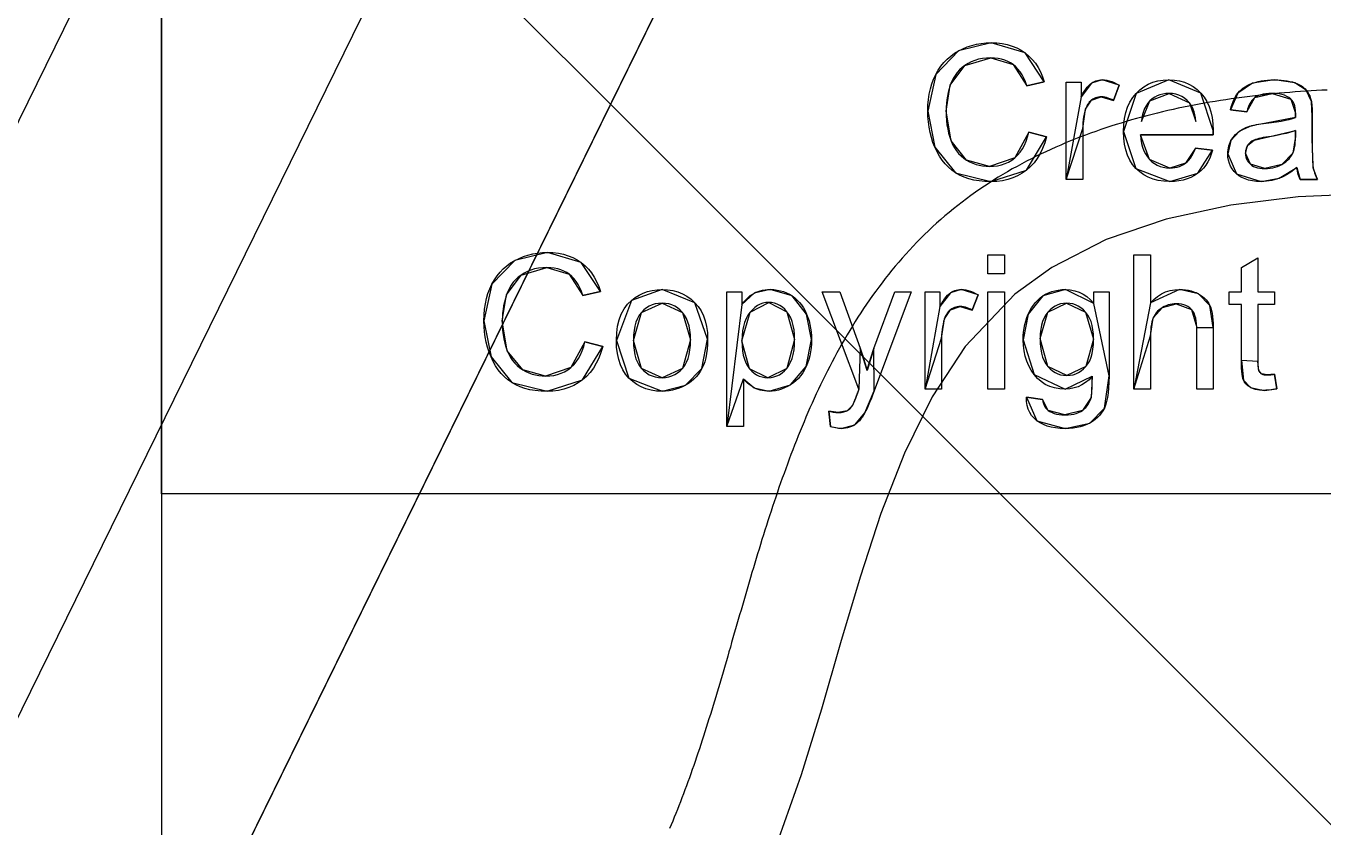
# Model space of a CAD drawing. Header units: millimetres. Extents: x -600 to 1200, y -204 to 1404.
# Drawn here: x -28.9 to 247.5, y 950.3 to 1121 of the extents above; entities that cross this region are included whole.
import ezdxf

# ---------------------------------------------------------------- set-up
doc = ezdxf.new("R2010")
doc.units = ezdxf.units.MM
doc.layers.get('0').update_dxf_attribs({"linetype": 'CONTINUOUS'})
for name, color, linetype in [('CL', 7, 'CONTINUOUS'), ('EASEMENT', 7, 'CONTINUOUS'), ('PL', 7, 'CONTINUOUS'), ('POND', 7, 'CONTINUOUS'), ('ROW', 7, 'CONTINUOUS')]:
    doc.layers.add(name, color=color, linetype=linetype)

msp = doc.modelspace()

# ---------------------------------------------------------------- linework, layer by layer
at = {"color": 96}
msp.add_lwpolyline([(0, 1200), (0, 0), (1200, 0), (1200, 1200), (0, 1200)], dxfattribs=at)
at = {"color": 7, "linetype": 'CONTINUOUS'}
msp.add_lwpolyline([(0, 1200), (1200, 0)], dxfattribs=at)
msp.add_lwpolyline([(0, 1200), (1200, 0)], dxfattribs=at)
at = {"color": 7}
for points in [[(0, 1200), (798.26, 1200), (798.26, 1021.25), (0, 1021.25), (0, 1200)], [(169.81, 1115.67), (170.73, 1116.13), (171.67, 1116.52), (172.63, 1116.84), (173.63, 1117.08), (174.64, 1117.26), (175.69, 1117.37), (176.76, 1117.4), (169.81, 1115.67)], [(176.76, 1117.4), (176.76, 1117.4)], [(176.76, 1117.4), (177.96, 1117.36), (179.1, 1117.22), (180.19, 1117), (181.22, 1116.69), (182.2, 1116.29), (183.12, 1115.8), (183.98, 1115.21), (176.76, 1117.4)], [(164.95, 1110.62), (165.47, 1111.53), (166.05, 1112.39), (166.68, 1113.18), (167.38, 1113.9), (168.13, 1114.56), (168.94, 1115.15), (169.81, 1115.67), (164.95, 1110.62)], [(169.81, 1115.67), (169.81, 1115.67)], [(176.68, 1114.16), (175.76, 1114.13), (174.88, 1114.03), (174.05, 1113.87), (173.26, 1113.64), (172.52, 1113.35), (171.82, 1113), (171.16, 1112.58), (176.68, 1114.16)], [(181.45, 1112.73), (180.88, 1113.11), (180.28, 1113.43), (179.64, 1113.69), (178.96, 1113.9), (178.24, 1114.04), (177.48, 1114.13), (176.68, 1114.16), (181.45, 1112.73)], [(176.68, 1114.16), (176.68, 1114.16)], [(183.98, 1115.21), (183.98, 1115.21)], [(183.98, 1115.21), (184.79, 1114.55), (185.51, 1113.82), (186.17, 1113.01), (186.75, 1112.13), (187.26, 1111.18), (187.7, 1110.16), (188.07, 1109.06), (183.98, 1115.21)], [(171.16, 1112.58), (170.56, 1112.1), (170, 1111.59), (169.5, 1111.02), (169.06, 1110.42), (168.67, 1109.77), (168.33, 1109.07), (168.05, 1108.33), (171.16, 1112.58)], [(171.16, 1112.58), (171.16, 1112.58)], [(184.34, 1108.18), (184.03, 1109.04), (183.69, 1109.83), (183.32, 1110.55), (182.9, 1111.2), (182.45, 1111.78), (181.97, 1112.29), (181.45, 1112.73), (184.34, 1108.18)], [(181.45, 1112.73), (181.45, 1112.73)], [(163.24, 1102.81), (163.28, 1104.07), (163.38, 1105.28), (163.56, 1106.44), (163.8, 1107.55), (164.11, 1108.62), (164.5, 1109.64), (164.95, 1110.62), (163.24, 1102.81)], [(164.95, 1110.62), (164.95, 1110.62)], [(168.05, 1108.33), (167.81, 1107.56), (167.61, 1106.79), (167.44, 1106.01), (167.31, 1105.23), (167.22, 1104.44), (167.17, 1103.64), (167.15, 1102.83), (168.05, 1108.33)], [(168.05, 1108.33), (168.05, 1108.33)], [(188.07, 1109.06), (184.34, 1108.18), (184.34, 1108.18), (188.07, 1109.06)], [(192.73, 1088.28), (192.73, 1109.02), (195.9, 1109.02), (195.9, 1105.88), (195.9, 1105.88), (192.73, 1088.28)], [(195.9, 1105.88), (196.24, 1106.48), (196.58, 1107.02), (196.9, 1107.49), (197.22, 1107.91), (197.53, 1108.26), (197.84, 1108.56), (198.13, 1108.79), (195.9, 1105.88)], [(198.13, 1108.79), (198.43, 1108.98), (198.74, 1109.13), (199.05, 1109.26), (199.37, 1109.36), (199.7, 1109.43), (200.04, 1109.48), (200.39, 1109.49), (198.13, 1108.79)], [(198.13, 1108.79), (198.13, 1108.79)], [(200.39, 1109.49), (200.39, 1109.49)], [(200.39, 1109.49), (200.9, 1109.47), (201.41, 1109.4), (201.92, 1109.28), (202.44, 1109.12), (202.96, 1108.91), (203.48, 1108.66), (204, 1108.36), (200.39, 1109.49)], [(204, 1108.36), (202.79, 1105.1), (202.79, 1105.1), (204, 1108.36)], [(207.62, 1106.6), (208.42, 1107.37), (209.29, 1108.02), (210.22, 1108.55), (211.22, 1108.96), (212.28, 1109.26), (213.41, 1109.43), (214.61, 1109.49), (207.62, 1106.6)], [(214.61, 1109.49), (214.61, 1109.49)], [(214.61, 1109.49), (215.77, 1109.43), (216.86, 1109.26), (217.9, 1108.97), (218.87, 1108.57), (219.78, 1108.05), (220.62, 1107.41), (221.41, 1106.66), (214.61, 1109.49)], [(229.3, 1106.67), (229.62, 1107.05), (229.99, 1107.39), (230.39, 1107.72), (230.84, 1108.02), (231.32, 1108.29), (231.84, 1108.54), (232.4, 1108.76), (229.3, 1106.67)], [(232.4, 1108.76), (233, 1108.95), (233.62, 1109.12), (234.26, 1109.25), (234.93, 1109.36), (235.63, 1109.43), (236.36, 1109.48), (237.11, 1109.49), (232.4, 1108.76)], [(232.4, 1108.76), (232.4, 1108.76)], [(237.11, 1109.49), (237.11, 1109.49)], [(237.11, 1109.49), (237.85, 1109.48), (238.55, 1109.44), (239.2, 1109.38), (239.82, 1109.29), (240.4, 1109.17), (240.93, 1109.03), (241.43, 1108.87), (237.11, 1109.49)], [(241.43, 1108.87), (241.43, 1108.87)], [(241.43, 1108.87), (241.88, 1108.68), (242.3, 1108.48), (242.69, 1108.27), (243.04, 1108.05), (243.35, 1107.81), (243.63, 1107.56), (243.87, 1107.29), (241.43, 1108.87)], [(200.21, 1105.86), (199.89, 1105.85), (199.58, 1105.8), (199.27, 1105.73), (198.97, 1105.63), (198.69, 1105.51), (198.41, 1105.35), (198.14, 1105.17), (200.21, 1105.86)], [(202.79, 1105.1), (202.42, 1105.3), (202.06, 1105.47), (201.69, 1105.61), (201.32, 1105.72), (200.95, 1105.8), (200.58, 1105.84), (200.21, 1105.86), (202.79, 1105.1)], [(200.21, 1105.86), (200.21, 1105.86)], [(204.92, 1098.48), (204.98, 1099.92), (205.14, 1101.28), (205.42, 1102.53), (205.8, 1103.69), (206.3, 1104.76), (206.9, 1105.73), (207.62, 1106.6), (204.92, 1098.48)], [(207.62, 1106.6), (207.62, 1106.6)], [(214.65, 1106.6), (213.97, 1106.57), (213.33, 1106.47), (212.71, 1106.3), (212.13, 1106.07), (211.58, 1105.77), (211.06, 1105.41), (210.58, 1104.98), (214.65, 1106.6)], [(219, 1104.57), (218.5, 1105.11), (217.96, 1105.57), (217.38, 1105.94), (216.76, 1106.23), (216.1, 1106.44), (215.39, 1106.56), (214.65, 1106.6), (219, 1104.57)], [(214.65, 1106.6), (214.65, 1106.6)], [(221.41, 1106.66), (221.41, 1106.66)], [(221.41, 1106.66), (222.11, 1105.8), (222.7, 1104.85), (223.18, 1103.81), (223.56, 1102.67), (223.83, 1101.44), (223.99, 1100.11), (224.04, 1098.69), (221.41, 1106.66)], [(227.75, 1103.11), (227.9, 1103.72), (228.07, 1104.3), (228.27, 1104.84), (228.49, 1105.35), (228.73, 1105.82), (229, 1106.26), (229.3, 1106.67), (227.75, 1103.11)], [(229.3, 1106.67), (229.3, 1106.67)], [(232.94, 1105.71), (232.61, 1105.44), (232.31, 1105.11), (232.04, 1104.72), (231.79, 1104.28), (231.57, 1103.79), (231.37, 1103.24), (231.19, 1102.64), (232.94, 1105.71)], [(236.6, 1106.58), (235.92, 1106.56), (235.29, 1106.51), (234.71, 1106.42), (234.19, 1106.3), (233.72, 1106.14), (233.3, 1105.94), (232.94, 1105.71), (236.6, 1106.58)], [(232.94, 1105.71), (232.94, 1105.71)], [(240.61, 1105.39), (240.19, 1105.71), (239.73, 1105.97), (239.21, 1106.19), (238.64, 1106.36), (238.01, 1106.48), (237.33, 1106.56), (236.6, 1106.58), (240.61, 1105.39)], [(236.6, 1106.58), (236.6, 1106.58)], [(241.6, 1102.36), (241.58, 1102.95), (241.52, 1103.49), (241.42, 1103.97), (241.28, 1104.4), (241.09, 1104.78), (240.87, 1105.11), (240.61, 1105.39), (241.6, 1102.36)], [(240.61, 1105.39), (240.61, 1105.39)], [(243.87, 1107.29), (243.87, 1107.29)], [(243.87, 1107.29), (244.08, 1107.01), (244.28, 1106.71), (244.45, 1106.39), (244.61, 1106.05), (244.74, 1105.69), (244.86, 1105.31), (244.96, 1104.9), (243.87, 1107.29)], [(164.76, 1095.14), (164.35, 1096.17), (164.01, 1097.22), (163.74, 1098.3), (163.52, 1099.39), (163.37, 1100.51), (163.27, 1101.65), (163.24, 1102.81), (164.76, 1095.14)], [(163.24, 1102.81), (163.24, 1102.81)], [(167.15, 1102.83), (167.15, 1102.83)], [(167.15, 1102.83), (167.17, 1101.81), (167.24, 1100.82), (167.34, 1099.87), (167.5, 1098.96), (167.69, 1098.09), (167.93, 1097.25), (168.21, 1096.46), (167.15, 1102.83)], [(196.84, 1103.24), (196.68, 1102.7), (196.55, 1102.14), (196.44, 1101.57), (196.36, 1100.98), (196.3, 1100.38), (196.26, 1099.77), (196.25, 1099.14), (196.84, 1103.24)], [(198.14, 1105.17), (197.89, 1104.96), (197.66, 1104.73), (197.45, 1104.47), (197.27, 1104.2), (197.1, 1103.9), (196.96, 1103.58), (196.84, 1103.24), (198.14, 1105.17)], [(196.84, 1103.24), (196.84, 1103.24)], [(198.14, 1105.17), (198.14, 1105.17)], [(210.58, 1104.98), (210.13, 1104.49), (209.75, 1103.96), (209.43, 1103.39), (209.17, 1102.77), (208.97, 1102.11), (208.83, 1101.4), (208.75, 1100.64), (210.58, 1104.98)], [(210.58, 1104.98), (210.58, 1104.98)], [(220.33, 1100.64), (220.25, 1101.37), (220.13, 1102.03), (219.97, 1102.65), (219.78, 1103.21), (219.56, 1103.72), (219.3, 1104.17), (219, 1104.57), (220.33, 1100.64)], [(219, 1104.57), (219, 1104.57)], [(231.19, 1102.64), (227.75, 1103.11), (227.75, 1103.11), (231.19, 1102.64)], [(244.96, 1104.9), (244.96, 1104.9)], [(244.96, 1104.9), (245.01, 1104.62), (245.05, 1104.27), (245.08, 1103.87), (245.1, 1103.4), (245.12, 1102.88), (245.13, 1102.3), (245.14, 1101.66), (244.96, 1104.9)], [(220.33, 1100.64), (220.33, 1100.64)], [(232.19, 1099.71), (232.5, 1099.78), (232.87, 1099.86), (233.27, 1099.94), (233.71, 1100.01), (234.2, 1100.09), (234.74, 1100.16), (235.31, 1100.23), (232.19, 1099.71)], [(235.31, 1100.23), (236.48, 1100.38), (237.56, 1100.54), (238.55, 1100.71), (239.45, 1100.88), (240.25, 1101.06), (240.96, 1101.25), (241.58, 1101.45), (235.31, 1100.23)], [(235.31, 1100.23), (235.31, 1100.23)], [(241.58, 1101.45), (241.59, 1101.64), (241.59, 1101.82), (241.6, 1101.97), (241.6, 1102.1), (241.6, 1102.21), (241.6, 1102.3), (241.6, 1102.36), (241.58, 1101.45)], [(241.58, 1101.45), (241.58, 1101.45)], [(241.6, 1102.36), (241.6, 1102.36)], [(245.14, 1101.66), (245.14, 1096.97), (245.14, 1096.97), (245.14, 1101.66)], [(181.78, 1092.87), (182.38, 1093.43), (182.92, 1094.07), (183.41, 1094.77), (183.83, 1095.55), (184.2, 1096.4), (184.51, 1097.32), (184.77, 1098.32), (181.78, 1092.87)], [(188.55, 1097.36), (188.18, 1096.07), (187.72, 1094.88), (187.18, 1093.77), (186.57, 1092.75), (185.88, 1091.83), (185.11, 1090.99), (184.27, 1090.24), (188.55, 1097.36)], [(184.77, 1098.32), (188.55, 1097.36), (188.55, 1097.36), (184.77, 1098.32)], [(196.25, 1099.14), (196.25, 1088.28), (192.73, 1088.28), (196.25, 1099.14)], [(207.59, 1090.62), (206.88, 1091.46), (206.28, 1092.4), (205.79, 1093.43), (205.41, 1094.55), (205.14, 1095.77), (204.98, 1097.08), (204.92, 1098.48), (207.59, 1090.62)], [(204.92, 1098.48), (204.92, 1098.48)], [(224.02, 1097.75), (208.55, 1097.75), (208.55, 1097.75), (224.02, 1097.75)], [(208.55, 1097.75), (208.64, 1096.81), (208.79, 1095.93), (209.01, 1095.12), (209.28, 1094.37), (209.62, 1093.69), (210.02, 1093.07), (210.49, 1092.52), (208.55, 1097.75)], [(224.04, 1098.69), (224.04, 1098.6), (224.04, 1098.49), (224.04, 1098.37), (224.04, 1098.23), (224.03, 1098.09), (224.03, 1097.93), (224.02, 1097.75), (224.04, 1098.69)], [(224.04, 1098.69), (224.04, 1098.69)], [(227.84, 1096.53), (228.05, 1096.88), (228.27, 1097.21), (228.52, 1097.52), (228.77, 1097.81), (229.05, 1098.08), (229.35, 1098.33), (229.66, 1098.55), (227.84, 1096.53)], [(229.66, 1098.55), (229.98, 1098.76), (230.32, 1098.96), (230.67, 1099.14), (231.03, 1099.3), (231.41, 1099.45), (231.79, 1099.59), (232.19, 1099.71), (229.66, 1098.55)], [(229.66, 1098.55), (229.66, 1098.55)], [(232.19, 1099.71), (232.19, 1099.71)], [(235.84, 1097.36), (235.25, 1097.27), (234.7, 1097.18), (234.21, 1097.08), (233.78, 1096.98), (233.39, 1096.88), (233.06, 1096.77), (232.77, 1096.66), (235.84, 1097.36)], [(241.58, 1098.69), (241, 1098.47), (240.33, 1098.26), (239.59, 1098.06), (238.77, 1097.88), (237.87, 1097.69), (236.89, 1097.52), (235.84, 1097.36), (241.58, 1098.69)], [(235.84, 1097.36), (235.84, 1097.36)], [(241.02, 1093.89), (241.17, 1094.25), (241.29, 1094.66), (241.4, 1095.12), (241.48, 1095.62), (241.54, 1096.17), (241.57, 1096.76), (241.58, 1097.4), (241.02, 1093.89)], [(241.58, 1097.4), (241.58, 1098.69), (241.58, 1097.4)], [(169.17, 1089.68), (168.37, 1090.25), (167.63, 1090.89), (166.94, 1091.6), (166.31, 1092.38), (165.73, 1093.23), (165.22, 1094.15), (164.76, 1095.14), (169.17, 1089.68)], [(164.76, 1095.14), (164.76, 1095.14)], [(168.21, 1096.46), (168.21, 1096.46)], [(168.21, 1096.46), (168.54, 1095.7), (168.92, 1095.01), (169.34, 1094.37), (169.82, 1093.79), (170.34, 1093.27), (170.91, 1092.8), (171.52, 1092.38), (168.21, 1096.46)], [(218.12, 1091.72), (218.5, 1092.03), (218.86, 1092.4), (219.19, 1092.81), (219.5, 1093.27), (219.79, 1093.79), (220.05, 1094.35), (220.29, 1094.96), (218.12, 1091.72)], [(220.29, 1094.96), (223.93, 1094.51), (223.93, 1094.51), (220.29, 1094.96)], [(223.93, 1094.51), (223.65, 1093.63), (223.32, 1092.81), (222.92, 1092.04), (222.47, 1091.34), (221.95, 1090.69), (221.38, 1090.1), (220.74, 1089.57), (223.93, 1094.51)], [(227.15, 1093.75), (227.16, 1094.18), (227.21, 1094.6), (227.28, 1095.01), (227.37, 1095.4), (227.5, 1095.79), (227.66, 1096.17), (227.84, 1096.53), (227.15, 1093.75)], [(227.84, 1096.53), (227.84, 1096.53)], [(231.39, 1095.52), (231.26, 1095.3), (231.15, 1095.07), (231.06, 1094.84), (230.99, 1094.6), (230.94, 1094.36), (230.91, 1094.11), (230.9, 1093.85), (231.39, 1095.52)], [(232.77, 1096.66), (232.53, 1096.54), (232.29, 1096.41), (232.08, 1096.26), (231.88, 1096.1), (231.7, 1095.92), (231.53, 1095.73), (231.39, 1095.52), (232.77, 1096.66)], [(231.39, 1095.52), (231.39, 1095.52)], [(232.77, 1096.66), (232.77, 1096.66)], [(245.14, 1096.97), (245.14, 1095.65), (245.16, 1094.47), (245.18, 1093.43), (245.21, 1092.55), (245.25, 1091.81), (245.3, 1091.22), (245.36, 1090.77), (245.14, 1096.97)], [(171.52, 1092.38), (171.52, 1092.38)], [(171.52, 1092.38), (172.17, 1092.03), (172.84, 1091.72), (173.52, 1091.48), (174.21, 1091.28), (174.92, 1091.15), (175.65, 1091.06), (176.39, 1091.04), (171.52, 1092.38)], [(176.39, 1091.04), (177.28, 1091.07), (178.13, 1091.19), (178.94, 1091.37), (179.71, 1091.63), (180.44, 1091.97), (181.13, 1092.38), (181.78, 1092.87), (176.39, 1091.04)], [(181.78, 1092.87), (181.78, 1092.87)], [(210.49, 1092.52), (210.49, 1092.52)], [(210.49, 1092.52), (211, 1092.04), (211.55, 1091.63), (212.14, 1091.3), (212.76, 1091.04), (213.41, 1090.85), (214.1, 1090.74), (214.82, 1090.7), (210.49, 1092.52)], [(214.82, 1090.7), (215.37, 1090.72), (215.88, 1090.79), (216.38, 1090.89), (216.85, 1091.03), (217.3, 1091.22), (217.72, 1091.45), (218.12, 1091.72), (214.82, 1090.7)], [(218.12, 1091.72), (218.12, 1091.72)], [(228.98, 1089.48), (228.5, 1089.98), (228.09, 1090.51), (227.75, 1091.08), (227.49, 1091.69), (227.3, 1092.34), (227.19, 1093.03), (227.15, 1093.75), (228.98, 1089.48)], [(227.15, 1093.75), (227.15, 1093.75)], [(230.9, 1093.85), (230.9, 1093.85)], [(230.9, 1093.85), (230.92, 1093.46), (230.99, 1093.08), (231.09, 1092.73), (231.25, 1092.39), (231.44, 1092.08), (231.68, 1091.78), (231.96, 1091.5), (230.9, 1093.85)], [(231.96, 1091.5), (231.96, 1091.5)], [(231.96, 1091.5), (232.29, 1091.26), (232.65, 1091.04), (233.06, 1090.87), (233.5, 1090.74), (233.99, 1090.64), (234.51, 1090.59), (235.08, 1090.57), (231.96, 1091.5)], [(235.08, 1090.57), (235.65, 1090.58), (236.2, 1090.64), (236.74, 1090.73), (237.25, 1090.86), (237.75, 1091.02), (238.23, 1091.22), (238.69, 1091.46), (235.08, 1090.57)], [(238.69, 1091.46), (239.13, 1091.72), (239.53, 1092.02), (239.89, 1092.34), (240.23, 1092.68), (240.52, 1093.06), (240.79, 1093.46), (241.02, 1093.89), (238.69, 1091.46)], [(238.69, 1091.46), (238.69, 1091.46)], [(241.02, 1093.89), (241.02, 1093.89)], [(176.7, 1087.79), (175.41, 1087.83), (174.2, 1087.95), (173.05, 1088.14), (171.97, 1088.41), (170.97, 1088.75), (170.03, 1089.18), (169.17, 1089.68), (176.7, 1087.79)], [(169.17, 1089.68), (169.17, 1089.68)], [(176.39, 1091.04), (176.39, 1091.04)], [(184.27, 1090.24), (183.35, 1089.59), (182.39, 1089.04), (181.36, 1088.59), (180.28, 1088.24), (179.14, 1087.99), (177.95, 1087.84), (176.7, 1087.79), (184.27, 1090.24)], [(184.27, 1090.24), (184.27, 1090.24)], [(214.8, 1087.81), (213.54, 1087.87), (212.36, 1088.04), (211.25, 1088.33), (210.22, 1088.73), (209.27, 1089.24), (208.39, 1089.87), (207.59, 1090.62), (214.8, 1087.81)], [(207.59, 1090.62), (207.59, 1090.62)], [(220.74, 1089.57), (220.05, 1089.1), (219.31, 1088.71), (218.51, 1088.39), (217.67, 1088.14), (216.76, 1087.96), (215.81, 1087.85), (214.8, 1087.81), (220.74, 1089.57)], [(214.82, 1090.7), (214.82, 1090.7)], [(220.74, 1089.57), (220.74, 1089.57)], [(234.24, 1087.81), (233.29, 1087.85), (232.41, 1087.95), (231.6, 1088.12), (230.85, 1088.36), (230.16, 1088.66), (229.54, 1089.04), (228.98, 1089.48), (234.24, 1087.81)], [(228.98, 1089.48), (228.98, 1089.48)], [(235.08, 1090.57), (235.08, 1090.57)], [(241.88, 1090.84), (241.32, 1090.39), (240.77, 1089.97), (240.23, 1089.6), (239.69, 1089.26), (239.16, 1088.97), (238.63, 1088.71), (238.12, 1088.5), (241.88, 1090.84)], [(241.88, 1090.84), (241.88, 1090.84)], [(242.58, 1088.28), (242.43, 1088.6), (242.3, 1088.94), (242.18, 1089.29), (242.08, 1089.65), (242, 1090.03), (241.93, 1090.43), (241.88, 1090.84), (242.58, 1088.28)], [(245.36, 1090.77), (245.36, 1090.77)], [(245.36, 1090.77), (245.43, 1090.4), (245.53, 1090.04), (245.63, 1089.68), (245.76, 1089.32), (245.91, 1088.97), (246.07, 1088.62), (246.25, 1088.28), (245.36, 1090.77)], [(176.7, 1087.79), (176.7, 1087.79)], [(214.8, 1087.81), (214.8, 1087.81)], [(238.12, 1088.5), (237.59, 1088.31), (237.06, 1088.16), (236.52, 1088.04), (235.96, 1087.94), (235.4, 1087.87), (234.82, 1087.83), (234.24, 1087.81), (238.12, 1088.5)], [(234.24, 1087.81), (234.24, 1087.81)], [(238.12, 1088.5), (238.12, 1088.5)], [(246.25, 1088.28), (242.58, 1088.28), (242.58, 1088.28), (246.25, 1088.28)], [(75.26, 1070.99), (76.18, 1071.44), (77.12, 1071.83), (78.08, 1072.15), (79.08, 1072.4), (80.09, 1072.57), (81.14, 1072.68), (82.21, 1072.71), (75.26, 1070.99)], [(82.21, 1072.71), (82.21, 1072.71)], [(82.21, 1072.71), (83.41, 1072.67), (84.55, 1072.54), (85.64, 1072.31), (86.67, 1072), (87.65, 1071.6), (88.57, 1071.11), (89.43, 1070.53), (82.21, 1072.71)], [(176.05, 1068.18), (176.05, 1072.23), (179.57, 1072.23), (179.57, 1068.18), (176.05, 1068.18)], [(207.17, 1043.59), (207.17, 1072.23), (210.68, 1072.23), (210.68, 1061.95), (210.68, 1061.95), (207.17, 1043.59)], [(70.4, 1065.93), (70.92, 1066.85), (71.49, 1067.7), (72.13, 1068.49), (72.83, 1069.21), (73.58, 1069.87), (74.39, 1070.46), (75.26, 1070.99), (70.4, 1065.93)], [(75.26, 1070.99), (75.26, 1070.99)], [(82.13, 1069.47), (81.21, 1069.44), (80.33, 1069.34), (79.5, 1069.18), (78.71, 1068.96), (77.97, 1068.67), (77.27, 1068.31), (76.61, 1067.89), (82.13, 1069.47)], [(86.89, 1068.05), (86.33, 1068.43), (85.73, 1068.75), (85.09, 1069.01), (84.41, 1069.21), (83.69, 1069.36), (82.93, 1069.44), (82.13, 1069.47), (86.89, 1068.05)], [(82.13, 1069.47), (82.13, 1069.47)], [(89.43, 1070.53), (89.43, 1070.53)], [(89.43, 1070.53), (90.23, 1069.87), (90.96, 1069.13), (91.62, 1068.33), (92.2, 1067.45), (92.71, 1066.5), (93.15, 1065.47), (93.52, 1064.38), (89.43, 1070.53)], [(230.06, 1049.67), (230.06, 1061.6), (227.48, 1061.6), (227.48, 1064.34), (230.06, 1064.34), (230.06, 1069.47), (233.55, 1071.58), (233.55, 1064.34), (237.09, 1064.34), (237.09, 1061.6), (233.55, 1061.6), (233.55, 1049.47), (233.55, 1049.47), (230.06, 1049.67)], [(76.61, 1067.89), (76, 1067.42), (75.45, 1066.9), (74.95, 1066.34), (74.51, 1065.73), (74.12, 1065.08), (73.78, 1064.38), (73.5, 1063.64), (76.61, 1067.89)], [(76.61, 1067.89), (76.61, 1067.89)], [(89.79, 1063.5), (89.48, 1064.35), (89.14, 1065.14), (88.77, 1065.86), (88.35, 1066.51), (87.9, 1067.09), (87.42, 1067.6), (86.89, 1068.05), (89.79, 1063.5)], [(86.89, 1068.05), (86.89, 1068.05)], [(68.69, 1058.12), (68.73, 1059.38), (68.83, 1060.59), (69.01, 1061.75), (69.25, 1062.86), (69.56, 1063.93), (69.95, 1064.95), (70.4, 1065.93), (68.69, 1058.12)], [(70.4, 1065.93), (70.4, 1065.93)], [(93.52, 1064.38), (89.79, 1063.5), (89.79, 1063.5), (93.52, 1064.38)], [(100.12, 1062.5), (100.91, 1063.11), (101.74, 1063.63), (102.63, 1064.05), (103.56, 1064.38), (104.54, 1064.62), (105.57, 1064.76), (106.64, 1064.8), (100.12, 1062.5)], [(106.64, 1064.8), (106.64, 1064.8)], [(106.64, 1064.8), (107.83, 1064.75), (108.96, 1064.58), (110.02, 1064.29), (111.02, 1063.89), (111.95, 1063.37), (112.83, 1062.75), (113.63, 1062), (106.64, 1064.8)], [(120.47, 1035.64), (120.47, 1064.34), (123.67, 1064.34), (123.67, 1061.64), (123.67, 1061.64), (120.47, 1035.64)], [(123.67, 1061.64), (124, 1062.08), (124.34, 1062.48), (124.7, 1062.85), (125.06, 1063.19), (125.44, 1063.5), (125.83, 1063.77), (126.23, 1064.01), (123.67, 1061.64)], [(126.23, 1064.01), (126.65, 1064.22), (127.09, 1064.4), (127.56, 1064.55), (128.06, 1064.66), (128.58, 1064.74), (129.12, 1064.79), (129.69, 1064.8), (126.23, 1064.01)], [(126.23, 1064.01), (126.23, 1064.01)], [(129.69, 1064.8), (129.69, 1064.8)], [(129.69, 1064.8), (130.43, 1064.78), (131.15, 1064.69), (131.85, 1064.55), (132.52, 1064.36), (133.16, 1064.11), (133.78, 1063.8), (134.38, 1063.44), (129.69, 1064.8)], [(148.59, 1043.55), (140.72, 1064.34), (144.51, 1064.34), (148.83, 1052.32), (148.83, 1052.32), (148.59, 1043.55)], [(151.78, 1052.25), (156.21, 1064.34), (159.73, 1064.34), (151.84, 1043.24), (151.84, 1043.24), (151.78, 1052.25)], [(162.68, 1043.59), (162.68, 1064.34), (165.84, 1064.34), (165.84, 1061.19), (165.84, 1061.19), (162.68, 1043.59)], [(165.84, 1061.19), (166.18, 1061.79), (166.52, 1062.33), (166.84, 1062.81), (167.16, 1063.22), (167.48, 1063.58), (167.78, 1063.87), (168.08, 1064.1), (165.84, 1061.19)], [(168.08, 1064.1), (168.37, 1064.29), (168.68, 1064.45), (168.99, 1064.58), (169.32, 1064.68), (169.65, 1064.75), (169.98, 1064.79), (170.33, 1064.8), (168.08, 1064.1)], [(168.08, 1064.1), (168.08, 1064.1)], [(170.33, 1064.8), (170.33, 1064.8)], [(170.33, 1064.8), (170.84, 1064.78), (171.35, 1064.71), (171.87, 1064.6), (172.38, 1064.43), (172.9, 1064.23), (173.42, 1063.97), (173.95, 1063.67), (170.33, 1064.8)], [(176.05, 1064.34), (179.57, 1064.34), (179.57, 1043.59), (176.05, 1043.59), (176.05, 1064.34)], [(187.76, 1063.44), (188.36, 1063.8), (188.99, 1064.11), (189.64, 1064.36), (190.33, 1064.55), (191.04, 1064.69), (191.79, 1064.78), (192.56, 1064.8), (187.76, 1063.44)], [(192.56, 1064.8), (192.56, 1064.8)], [(192.56, 1064.8), (193.58, 1064.74), (194.55, 1064.56), (195.47, 1064.26), (196.33, 1063.84), (197.15, 1063.29), (197.91, 1062.62), (198.61, 1061.84), (192.56, 1064.8)], [(198.61, 1061.84), (198.61, 1064.34), (201.86, 1064.34), (201.86, 1046.41), (201.86, 1046.41), (198.61, 1061.84)], [(210.68, 1061.95), (211.41, 1062.71), (212.2, 1063.35), (213.03, 1063.87), (213.92, 1064.28), (214.86, 1064.57), (215.85, 1064.75), (216.89, 1064.8), (210.68, 1061.95)], [(216.89, 1064.8), (216.89, 1064.8)], [(216.89, 1064.8), (217.54, 1064.79), (218.16, 1064.73), (218.76, 1064.64), (219.33, 1064.51), (219.88, 1064.34), (220.4, 1064.14), (220.9, 1063.9), (216.89, 1064.8)], [(220.9, 1063.9), (220.9, 1063.9)], [(220.9, 1063.9), (221.36, 1063.62), (221.79, 1063.32), (222.18, 1062.99), (222.52, 1062.63), (222.83, 1062.25), (223.1, 1061.83), (223.33, 1061.39), (220.9, 1063.9)], [(73.5, 1063.64), (73.26, 1062.88), (73.06, 1062.11), (72.89, 1061.33), (72.76, 1060.54), (72.67, 1059.75), (72.62, 1058.95), (72.6, 1058.14), (73.5, 1063.64)], [(73.5, 1063.64), (73.5, 1063.64)], [(96.91, 1053.96), (96.98, 1055.55), (97.18, 1057.01), (97.5, 1058.35), (97.96, 1059.57), (98.55, 1060.67), (99.27, 1061.65), (100.12, 1062.5), (96.91, 1053.96)], [(100.12, 1062.5), (100.12, 1062.5)], [(106.64, 1061.89), (105.91, 1061.85), (105.21, 1061.73), (104.55, 1061.53), (103.92, 1061.25), (103.33, 1060.89), (102.78, 1060.45), (102.27, 1059.92), (106.64, 1061.89)], [(110.99, 1059.91), (110.47, 1060.44), (109.92, 1060.88), (109.33, 1061.25), (108.71, 1061.53), (108.06, 1061.73), (107.37, 1061.85), (106.64, 1061.89), (110.99, 1059.91)], [(106.64, 1061.89), (106.64, 1061.89)], [(113.63, 1062), (113.63, 1062)], [(113.63, 1062), (114.35, 1061.16), (114.96, 1060.23), (115.46, 1059.21), (115.85, 1058.1), (116.13, 1056.91), (116.29, 1055.63), (116.35, 1054.26), (113.63, 1062)], [(129.36, 1062.05), (128.72, 1062.01), (128.11, 1061.88), (127.53, 1061.67), (126.96, 1061.37), (126.41, 1060.98), (125.89, 1060.51), (125.38, 1059.95), (129.36, 1062.05)], [(133.25, 1060.08), (132.77, 1060.6), (132.27, 1061.04), (131.74, 1061.41), (131.18, 1061.69), (130.6, 1061.89), (129.99, 1062.01), (129.36, 1062.05), (133.25, 1060.08)], [(129.36, 1062.05), (129.36, 1062.05)], [(134.38, 1063.44), (134.38, 1063.44)], [(134.38, 1063.44), (134.94, 1063.02), (135.45, 1062.56), (135.93, 1062.06), (136.37, 1061.51), (136.77, 1060.91), (137.13, 1060.27), (137.44, 1059.58), (134.38, 1063.44)], [(170.16, 1061.17), (169.83, 1061.16), (169.52, 1061.12), (169.21, 1061.04), (168.92, 1060.95), (168.63, 1060.82), (168.35, 1060.66), (168.09, 1060.48), (170.16, 1061.17)], [(172.73, 1060.41), (172.37, 1060.61), (172, 1060.78), (171.63, 1060.92), (171.26, 1061.03), (170.89, 1061.11), (170.52, 1061.16), (170.16, 1061.17), (172.73, 1060.41)], [(170.16, 1061.17), (170.16, 1061.17)], [(173.95, 1063.67), (172.73, 1060.41), (172.73, 1060.41), (173.95, 1063.67)], [(184.65, 1059.56), (184.98, 1060.25), (185.34, 1060.9), (185.75, 1061.5), (186.19, 1062.06), (186.68, 1062.56), (187.2, 1063.02), (187.76, 1063.44), (184.65, 1059.56)], [(187.76, 1063.44), (187.76, 1063.44)], [(192.81, 1061.89), (192.16, 1061.86), (191.53, 1061.74), (190.93, 1061.54), (190.36, 1061.27), (189.82, 1060.92), (189.31, 1060.5), (188.83, 1059.99), (192.81, 1061.89)], [(196.88, 1059.96), (196.39, 1060.47), (195.86, 1060.91), (195.31, 1061.26), (194.73, 1061.54), (194.12, 1061.74), (193.48, 1061.86), (192.81, 1061.89), (196.88, 1059.96)], [(192.81, 1061.89), (192.81, 1061.89)], [(216.17, 1061.78), (215.73, 1061.76), (215.29, 1061.71), (214.87, 1061.63), (214.45, 1061.51), (214.03, 1061.36), (213.63, 1061.18), (213.23, 1060.97), (216.17, 1061.78)], [(219.4, 1060.58), (219.06, 1060.89), (218.67, 1061.16), (218.25, 1061.39), (217.79, 1061.56), (217.29, 1061.68), (216.75, 1061.75), (216.17, 1061.78), (219.4, 1060.58)], [(216.17, 1061.78), (216.17, 1061.78)], [(223.33, 1061.39), (223.33, 1061.39)], [(223.33, 1061.39), (223.52, 1060.9), (223.69, 1060.35), (223.82, 1059.75), (223.93, 1059.08), (224, 1058.36), (224.05, 1057.58), (224.06, 1056.74), (223.33, 1061.39)], [(102.27, 1059.92), (101.8, 1059.32), (101.41, 1058.63), (101.09, 1057.86), (100.85, 1057.01), (100.67, 1056.08), (100.56, 1055.06), (100.53, 1053.96), (102.27, 1059.92)], [(102.27, 1059.92), (102.27, 1059.92)], [(112.73, 1054.08), (112.7, 1055.14), (112.59, 1056.13), (112.41, 1057.04), (112.16, 1057.87), (111.84, 1058.63), (111.45, 1059.31), (110.99, 1059.91), (112.73, 1054.08)], [(110.99, 1059.91), (110.99, 1059.91)], [(125.38, 1059.95), (124.92, 1059.31), (124.53, 1058.6), (124.22, 1057.8), (123.97, 1056.93), (123.79, 1055.98), (123.69, 1054.95), (123.65, 1053.85), (125.38, 1059.95)], [(125.38, 1059.95), (125.38, 1059.95)], [(134.88, 1054.14), (134.85, 1055.23), (134.75, 1056.24), (134.58, 1057.17), (134.35, 1058.02), (134.05, 1058.79), (133.68, 1059.47), (133.25, 1060.08), (134.88, 1054.14)], [(133.25, 1060.08), (133.25, 1060.08)], [(137.44, 1059.58), (137.44, 1059.58)], [(137.44, 1059.58), (137.72, 1058.86), (137.95, 1058.12), (138.14, 1057.36), (138.29, 1056.58), (138.39, 1055.78), (138.46, 1054.96), (138.48, 1054.12), (137.44, 1059.58)], [(166.78, 1058.55), (166.62, 1058.01), (166.49, 1057.45), (166.38, 1056.88), (166.3, 1056.3), (166.24, 1055.7), (166.2, 1055.08), (166.19, 1054.45), (166.78, 1058.55)], [(168.09, 1060.48), (167.83, 1060.27), (167.6, 1060.04), (167.4, 1059.79), (167.21, 1059.51), (167.04, 1059.21), (166.9, 1058.9), (166.78, 1058.55), (168.09, 1060.48)], [(166.78, 1058.55), (166.78, 1058.55)], [(168.09, 1060.48), (168.09, 1060.48)], [(183.57, 1054.08), (183.6, 1054.92), (183.66, 1055.74), (183.77, 1056.54), (183.92, 1057.33), (184.12, 1058.09), (184.36, 1058.83), (184.65, 1059.56), (183.57, 1054.08)], [(184.65, 1059.56), (184.65, 1059.56)], [(188.83, 1059.99), (188.39, 1059.41), (188.02, 1058.75), (187.72, 1058.02), (187.49, 1057.21), (187.32, 1056.33), (187.22, 1055.37), (187.19, 1054.34), (188.83, 1059.99)], [(188.83, 1059.99), (188.83, 1059.99)], [(198.57, 1054.22), (198.54, 1055.27), (198.44, 1056.24), (198.26, 1057.14), (198.02, 1057.96), (197.71, 1058.7), (197.33, 1059.37), (196.88, 1059.96), (198.57, 1054.22)], [(196.88, 1059.96), (196.88, 1059.96)], [(211.27, 1058.77), (211.11, 1058.35), (210.98, 1057.89), (210.87, 1057.39), (210.79, 1056.84), (210.73, 1056.25), (210.7, 1055.62), (210.68, 1054.94), (211.27, 1058.77)], [(213.23, 1060.97), (212.86, 1060.72), (212.51, 1060.46), (212.2, 1060.17), (211.92, 1059.85), (211.67, 1059.51), (211.45, 1059.15), (211.27, 1058.77), (213.23, 1060.97)], [(211.27, 1058.77), (211.27, 1058.77)], [(213.23, 1060.97), (213.23, 1060.97)], [(220.55, 1056.74), (220.52, 1057.46), (220.45, 1058.13), (220.34, 1058.73), (220.17, 1059.28), (219.96, 1059.77), (219.71, 1060.2), (219.4, 1060.58), (220.55, 1056.74)], [(219.4, 1060.58), (219.4, 1060.58)], [(70.21, 1050.45), (69.8, 1051.48), (69.46, 1052.53), (69.19, 1053.61), (68.97, 1054.71), (68.81, 1055.82), (68.72, 1056.96), (68.69, 1058.12), (70.21, 1050.45)], [(68.69, 1058.12), (68.69, 1058.12)], [(72.6, 1058.14), (72.6, 1058.14)], [(72.6, 1058.14), (72.62, 1057.12), (72.68, 1056.13), (72.79, 1055.18), (72.95, 1054.27), (73.14, 1053.4), (73.38, 1052.56), (73.66, 1051.77), (72.6, 1058.14)], [(224.06, 1056.74), (224.06, 1043.59), (220.55, 1043.59), (220.55, 1056.74), (220.55, 1056.74), (224.06, 1056.74)], [(87.23, 1048.18), (87.83, 1048.74), (88.37, 1049.38), (88.86, 1050.08), (89.28, 1050.86), (89.65, 1051.71), (89.96, 1052.64), (90.21, 1053.63), (87.23, 1048.18)], [(90.21, 1053.63), (94, 1052.68), (94, 1052.68), (90.21, 1053.63)], [(96.91, 1053.96), (96.91, 1053.96)], [(99.6, 1045.92), (98.89, 1046.77), (98.28, 1047.71), (97.79, 1048.76), (97.41, 1049.91), (97.13, 1051.16), (96.97, 1052.51), (96.91, 1053.96), (99.6, 1045.92)], [(100.53, 1053.96), (100.56, 1052.87), (100.67, 1051.85), (100.85, 1050.92), (101.09, 1050.06), (101.41, 1049.29), (101.8, 1048.61), (102.27, 1048), (100.53, 1053.96)], [(111, 1048.01), (111.46, 1048.62), (111.85, 1049.32), (112.17, 1050.1), (112.42, 1050.97), (112.59, 1051.92), (112.7, 1052.96), (112.73, 1054.08), (111, 1048.01)], [(112.73, 1054.08), (112.73, 1054.08)], [(116.35, 1054.26), (116.32, 1053.15), (116.25, 1052.11), (116.13, 1051.14), (115.96, 1050.24), (115.73, 1049.41), (115.47, 1048.65), (115.15, 1047.96), (116.35, 1054.26)], [(116.35, 1054.26), (116.35, 1054.26)], [(123.65, 1053.85), (123.69, 1052.75), (123.78, 1051.73), (123.95, 1050.8), (124.18, 1049.95), (124.48, 1049.19), (124.84, 1048.52), (125.27, 1047.93), (123.65, 1053.85)], [(133.21, 1048), (133.66, 1048.61), (134.03, 1049.31), (134.34, 1050.1), (134.58, 1050.97), (134.75, 1051.94), (134.85, 1053), (134.88, 1054.14), (133.21, 1048)], [(134.88, 1054.14), (134.88, 1054.14)], [(138.48, 1054.12), (138.45, 1053.22), (138.38, 1052.35), (138.27, 1051.51), (138.1, 1050.69), (137.89, 1049.9), (137.64, 1049.13), (137.33, 1048.39), (138.48, 1054.12)], [(138.48, 1054.12), (138.48, 1054.12)], [(166.19, 1054.45), (166.19, 1043.59), (162.68, 1043.59), (166.19, 1054.45)], [(185.92, 1046.68), (185.3, 1047.59), (184.77, 1048.54), (184.34, 1049.55), (184, 1050.61), (183.77, 1051.72), (183.62, 1052.87), (183.57, 1054.08), (185.92, 1046.68)], [(183.57, 1054.08), (183.57, 1054.08)], [(187.19, 1054.34), (187.22, 1053.21), (187.32, 1052.18), (187.49, 1051.24), (187.72, 1050.39), (188.01, 1049.63), (188.38, 1048.96), (188.81, 1048.38), (187.19, 1054.34)], [(196.93, 1048.37), (197.37, 1048.95), (197.74, 1049.61), (198.04, 1050.36), (198.27, 1051.19), (198.44, 1052.11), (198.54, 1053.12), (198.57, 1054.22), (196.93, 1048.37)], [(198.57, 1054.22), (198.57, 1054.22)], [(210.68, 1054.94), (210.68, 1043.59), (207.17, 1043.59), (210.68, 1054.94)], [(74.62, 1044.99), (73.82, 1045.56), (73.07, 1046.21), (72.39, 1046.92), (71.76, 1047.7), (71.18, 1048.54), (70.67, 1049.46), (70.21, 1050.45), (74.62, 1044.99)], [(70.21, 1050.45), (70.21, 1050.45)], [(73.66, 1051.77), (73.66, 1051.77)], [(73.66, 1051.77), (73.99, 1051.02), (74.37, 1050.32), (74.79, 1049.69), (75.26, 1049.1), (75.79, 1048.58), (76.36, 1048.11), (76.97, 1047.7), (73.66, 1051.77)], [(94, 1052.68), (93.62, 1051.39), (93.17, 1050.19), (92.63, 1049.08), (92.02, 1048.06), (91.33, 1047.14), (90.56, 1046.3), (89.72, 1045.56), (94, 1052.68)], [(148.83, 1052.32), (149.06, 1051.67), (149.29, 1051), (149.52, 1050.32), (149.73, 1049.64), (149.94, 1048.94), (150.14, 1048.23), (150.33, 1047.52), (148.83, 1052.32)], [(150.33, 1047.52), (150.51, 1048.21), (150.7, 1048.89), (150.89, 1049.57), (151.1, 1050.25), (151.32, 1050.92), (151.54, 1051.59), (151.78, 1052.25), (150.33, 1047.52)], [(76.97, 1047.7), (76.97, 1047.7)], [(76.97, 1047.7), (77.62, 1047.34), (78.29, 1047.04), (78.97, 1046.79), (79.66, 1046.6), (80.37, 1046.46), (81.1, 1046.38), (81.84, 1046.35), (76.97, 1047.7)], [(81.84, 1046.35), (82.73, 1046.39), (83.58, 1046.5), (84.39, 1046.68), (85.16, 1046.95), (85.89, 1047.28), (86.58, 1047.7), (87.23, 1048.18), (81.84, 1046.35)], [(87.23, 1048.18), (87.23, 1048.18)], [(102.27, 1048), (102.27, 1048)], [(102.27, 1048), (102.78, 1047.47), (103.33, 1047.03), (103.92, 1046.66), (104.55, 1046.38), (105.21, 1046.18), (105.91, 1046.06), (106.64, 1046.02), (102.27, 1048)], [(106.64, 1046.02), (107.37, 1046.06), (108.06, 1046.18), (108.72, 1046.38), (109.34, 1046.67), (109.93, 1047.03), (110.48, 1047.48), (111, 1048.01), (106.64, 1046.02)], [(111, 1048.01), (111, 1048.01)], [(115.15, 1047.96), (114.78, 1047.32), (114.37, 1046.73), (113.92, 1046.18), (113.42, 1045.67), (112.87, 1045.2), (112.28, 1044.78), (111.65, 1044.39), (115.15, 1047.96)], [(115.15, 1047.96), (115.15, 1047.96)], [(125.27, 1047.93), (125.27, 1047.93)], [(125.27, 1047.93), (125.75, 1047.42), (126.26, 1046.99), (126.79, 1046.64), (127.35, 1046.37), (127.94, 1046.17), (128.55, 1046.05), (129.2, 1046.02), (125.27, 1047.93)], [(129.2, 1046.02), (129.86, 1046.06), (130.48, 1046.18), (131.08, 1046.38), (131.66, 1046.66), (132.2, 1047.03), (132.72, 1047.47), (133.21, 1048), (129.2, 1046.02)], [(133.21, 1048), (133.21, 1048)], [(137.33, 1048.39), (136.99, 1047.68), (136.6, 1047.03), (136.16, 1046.42), (135.69, 1045.86), (135.17, 1045.36), (134.61, 1044.89), (134.01, 1044.48), (137.33, 1048.39)], [(137.33, 1048.39), (137.33, 1048.39)], [(150.33, 1047.52), (150.33, 1047.52)], [(188.81, 1048.38), (188.81, 1048.38)], [(188.81, 1048.38), (189.29, 1047.88), (189.8, 1047.46), (190.35, 1047.12), (190.93, 1046.85), (191.54, 1046.66), (192.19, 1046.54), (192.87, 1046.5), (188.81, 1048.38)], [(192.87, 1046.5), (193.55, 1046.54), (194.19, 1046.66), (194.8, 1046.85), (195.38, 1047.11), (195.93, 1047.46), (196.45, 1047.87), (196.93, 1048.37), (192.87, 1046.5)], [(196.93, 1048.37), (196.93, 1048.37)], [(230.49, 1045.52), (230.37, 1045.84), (230.28, 1046.26), (230.2, 1046.76), (230.14, 1047.36), (230.09, 1048.04), (230.07, 1048.81), (230.06, 1049.67), (230.49, 1045.52)], [(233.55, 1049.47), (233.56, 1049.06), (233.57, 1048.7), (233.59, 1048.38), (233.62, 1048.1), (233.65, 1047.87), (233.69, 1047.68), (233.74, 1047.54), (233.55, 1049.47)], [(233.74, 1047.54), (233.74, 1047.54)], [(233.74, 1047.54), (233.8, 1047.42), (233.87, 1047.31), (233.94, 1047.2), (234.03, 1047.11), (234.12, 1047.01), (234.23, 1046.93), (234.35, 1046.86), (233.74, 1047.54)], [(82.15, 1043.11), (80.86, 1043.14), (79.64, 1043.26), (78.5, 1043.45), (77.42, 1043.72), (76.42, 1044.07), (75.48, 1044.49), (74.62, 1044.99), (82.15, 1043.11)], [(74.62, 1044.99), (74.62, 1044.99)], [(81.84, 1046.35), (81.84, 1046.35)], [(89.72, 1045.56), (88.8, 1044.91), (87.84, 1044.36), (86.81, 1043.91), (85.73, 1043.56), (84.59, 1043.31), (83.4, 1043.16), (82.15, 1043.11), (89.72, 1045.56)], [(89.72, 1045.56), (89.72, 1045.56)], [(106.64, 1043.12), (105.43, 1043.18), (104.29, 1043.35), (103.21, 1043.64), (102.21, 1044.04), (101.27, 1044.55), (100.4, 1045.18), (99.6, 1045.92), (106.64, 1043.12)], [(99.6, 1045.92), (99.6, 1045.92)], [(106.64, 1046.02), (106.64, 1046.02)], [(123.98, 1045.74), (123.98, 1035.64), (120.47, 1035.64), (123.98, 1045.74)], [(126.28, 1043.87), (125.89, 1044.09), (125.52, 1044.32), (125.17, 1044.58), (124.85, 1044.84), (124.54, 1045.13), (124.25, 1045.43), (123.98, 1045.74), (126.28, 1043.87)], [(129.2, 1046.02), (129.2, 1046.02)], [(134.01, 1044.48), (133.39, 1044.12), (132.75, 1043.82), (132.11, 1043.57), (131.45, 1043.37), (130.79, 1043.24), (130.12, 1043.15), (129.43, 1043.12), (134.01, 1044.48)], [(134.01, 1044.48), (134.01, 1044.48)], [(192.54, 1043.59), (191.36, 1043.66), (190.25, 1043.85), (189.23, 1044.16), (188.28, 1044.6), (187.42, 1045.17), (186.63, 1045.86), (185.92, 1046.68), (192.54, 1043.59)], [(185.92, 1046.68), (185.92, 1046.68)], [(198.28, 1046.31), (197.6, 1045.59), (196.87, 1044.98), (196.1, 1044.48), (195.28, 1044.09), (194.41, 1043.82), (193.5, 1043.65), (192.54, 1043.59), (198.28, 1046.31)], [(192.87, 1046.5), (192.87, 1046.5)], [(198.03, 1041.8), (198.1, 1042.15), (198.16, 1042.6), (198.21, 1043.15), (198.24, 1043.8), (198.27, 1044.54), (198.28, 1045.37), (198.28, 1046.31), (198.03, 1041.8)], [(198.28, 1046.31), (198.28, 1046.31)], [(201.86, 1046.41), (201.84, 1045.08), (201.77, 1043.87), (201.67, 1042.77), (201.53, 1041.79), (201.35, 1040.93), (201.13, 1040.18), (200.87, 1039.54), (201.86, 1046.41)], [(231.97, 1043.93), (231.68, 1044.11), (231.42, 1044.3), (231.18, 1044.51), (230.97, 1044.74), (230.78, 1044.99), (230.62, 1045.24), (230.49, 1045.52), (231.97, 1043.93)], [(230.49, 1045.52), (230.49, 1045.52)], [(234.35, 1046.86), (234.35, 1046.86)], [(234.35, 1046.86), (234.47, 1046.79), (234.62, 1046.73), (234.77, 1046.68), (234.94, 1046.65), (235.13, 1046.62), (235.33, 1046.61), (235.55, 1046.6), (234.35, 1046.86)], [(235.55, 1046.6), (235.72, 1046.6), (235.91, 1046.61), (236.12, 1046.63), (236.34, 1046.65), (236.57, 1046.67), (236.82, 1046.7), (237.09, 1046.74), (235.55, 1046.6)], [(235.55, 1046.6), (235.55, 1046.6)], [(237.09, 1046.74), (237.6, 1043.63), (237.6, 1043.63), (237.09, 1046.74)], [(82.15, 1043.11), (82.15, 1043.11)], [(111.65, 1044.39), (110.99, 1044.06), (110.3, 1043.77), (109.61, 1043.54), (108.89, 1043.36), (108.16, 1043.23), (107.41, 1043.15), (106.64, 1043.12), (111.65, 1044.39)], [(106.64, 1043.12), (106.64, 1043.12)], [(111.65, 1044.39), (111.65, 1044.39)], [(129.43, 1043.12), (128.94, 1043.14), (128.46, 1043.19), (127.99, 1043.26), (127.54, 1043.37), (127.11, 1043.5), (126.69, 1043.67), (126.28, 1043.87), (129.43, 1043.12)], [(126.28, 1043.87), (126.28, 1043.87)], [(129.43, 1043.12), (129.43, 1043.12)], [(147.21, 1040.08), (147.31, 1040.26), (147.43, 1040.51), (147.57, 1040.82), (147.72, 1041.19), (147.89, 1041.63), (148.08, 1042.13), (148.28, 1042.7), (147.21, 1040.08)], [(148.28, 1042.7), (148.31, 1042.78), (148.35, 1042.89), (148.39, 1043), (148.43, 1043.12), (148.48, 1043.25), (148.53, 1043.4), (148.59, 1043.55), (148.28, 1042.7)], [(148.28, 1042.7), (148.28, 1042.7)], [(151.84, 1043.24), (151.48, 1042.31), (151.16, 1041.46), (150.85, 1040.7), (150.57, 1040.03), (150.31, 1039.45), (150.08, 1038.95), (149.86, 1038.54), (151.84, 1043.24)], [(184.28, 1041.88), (187.7, 1041.37), (187.7, 1041.37), (184.28, 1041.88)], [(186.48, 1036.85), (185.88, 1037.36), (185.37, 1037.94), (184.96, 1038.59), (184.64, 1039.31), (184.43, 1040.09), (184.3, 1040.95), (184.28, 1041.88), (186.48, 1036.85)], [(192.54, 1043.59), (192.54, 1043.59)], [(196.23, 1039.06), (196.59, 1039.36), (196.92, 1039.68), (197.21, 1040.04), (197.47, 1040.43), (197.69, 1040.86), (197.88, 1041.31), (198.03, 1041.8), (196.23, 1039.06)], [(198.03, 1041.8), (198.03, 1041.8)], [(234.94, 1043.32), (234.41, 1043.33), (233.92, 1043.37), (233.46, 1043.43), (233.03, 1043.52), (232.65, 1043.63), (232.29, 1043.77), (231.97, 1043.93), (234.94, 1043.32)], [(231.97, 1043.93), (231.97, 1043.93)], [(237.6, 1043.63), (237.18, 1043.55), (236.77, 1043.48), (236.38, 1043.42), (236, 1043.38), (235.64, 1043.35), (235.28, 1043.33), (234.94, 1043.32), (237.6, 1043.63)], [(234.94, 1043.32), (234.94, 1043.32)], [(144.18, 1038.59), (144.5, 1038.6), (144.81, 1038.63), (145.1, 1038.67), (145.37, 1038.72), (145.61, 1038.79), (145.84, 1038.88), (146.05, 1038.98), (144.18, 1038.59)], [(146.05, 1038.98), (146.25, 1039.1), (146.44, 1039.23), (146.61, 1039.38), (146.78, 1039.53), (146.93, 1039.7), (147.07, 1039.88), (147.21, 1040.08), (146.05, 1038.98)], [(146.05, 1038.98), (146.05, 1038.98)], [(147.21, 1040.08), (147.21, 1040.08)], [(187.7, 1041.37), (187.77, 1040.93), (187.88, 1040.53), (188.02, 1040.17), (188.19, 1039.84), (188.39, 1039.55), (188.62, 1039.29), (188.89, 1039.06), (187.7, 1041.37)], [(188.89, 1039.06), (188.89, 1039.06)], [(188.89, 1039.06), (189.28, 1038.8), (189.71, 1038.58), (190.18, 1038.4), (190.69, 1038.27), (191.24, 1038.17), (191.83, 1038.11), (192.46, 1038.09), (188.89, 1039.06)], [(192.46, 1038.09), (193.14, 1038.11), (193.77, 1038.17), (194.35, 1038.27), (194.89, 1038.4), (195.38, 1038.58), (195.83, 1038.8), (196.23, 1039.06), (192.46, 1038.09)], [(196.23, 1039.06), (196.23, 1039.06)], [(200.87, 1039.54), (200.56, 1038.98), (200.21, 1038.46), (199.81, 1037.96), (199.37, 1037.51), (198.87, 1037.09), (198.33, 1036.7), (197.74, 1036.35), (200.87, 1039.54)], [(200.87, 1039.54), (200.87, 1039.54)], [(142.56, 1035.61), (142.17, 1038.91), (142.17, 1038.91), (142.56, 1035.61)], [(142.17, 1038.91), (142.49, 1038.82), (142.8, 1038.75), (143.1, 1038.7), (143.39, 1038.65), (143.66, 1038.62), (143.93, 1038.6), (144.18, 1038.59), (142.17, 1038.91)], [(144.18, 1038.59), (144.18, 1038.59)], [(149.86, 1038.54), (149.59, 1038.06), (149.31, 1037.62), (149.01, 1037.22), (148.7, 1036.85), (148.38, 1036.53), (148.06, 1036.24), (147.71, 1035.99), (149.86, 1038.54)], [(149.86, 1038.54), (149.86, 1038.54)], [(192.48, 1035.18), (191.45, 1035.21), (190.48, 1035.31), (189.56, 1035.48), (188.7, 1035.72), (187.91, 1036.03), (187.17, 1036.4), (186.48, 1036.85), (192.48, 1035.18)], [(186.48, 1036.85), (186.48, 1036.85)], [(192.46, 1038.09), (192.46, 1038.09)], [(197.74, 1036.35), (197.11, 1036.04), (196.44, 1035.77), (195.73, 1035.56), (194.98, 1035.39), (194.19, 1035.27), (193.35, 1035.2), (192.48, 1035.18), (197.74, 1036.35)], [(197.74, 1036.35), (197.74, 1036.35)], [(144.82, 1035.18), (144.53, 1035.18), (144.22, 1035.21), (143.91, 1035.25), (143.59, 1035.32), (143.25, 1035.4), (142.91, 1035.49), (142.56, 1035.61), (144.82, 1035.18)], [(147.71, 1035.99), (147.36, 1035.77), (146.98, 1035.59), (146.59, 1035.44), (146.18, 1035.32), (145.75, 1035.24), (145.29, 1035.19), (144.82, 1035.18), (147.71, 1035.99)], [(144.82, 1035.18), (144.82, 1035.18)], [(147.71, 1035.99), (147.71, 1035.99)], [(192.48, 1035.18), (192.48, 1035.18)]]:
    msp.add_lwpolyline(points, dxfattribs=at)
at = {"layer": 'CL', "color": 7, "linetype": 'CONTINUOUS'}
msp.add_lwpolyline([(-549.88, -84.6), (168.41, 1379.26)], dxfattribs=at)
at = {"layer": 'EASEMENT', "color": 7, "linetype": 'CONTINUOUS'}
msp.add_lwpolyline([(248.35, 1107.31), (247.21, 1107.26), (246.07, 1107.2), (244.93, 1107.14), (243.79, 1107.06), (242.65, 1106.99), (241.51, 1106.91), (240.36, 1106.82), (239.22, 1106.72), (238.08, 1106.62), (236.95, 1106.51), (235.81, 1106.4), (234.67, 1106.28), (233.53, 1106.15), (232.4, 1106.02), (231.26, 1105.88), (230.12, 1105.74), (228.99, 1105.58), (227.86, 1105.42), (226.73, 1105.26), (225.6, 1105.08), (224.47, 1104.9), (223.34, 1104.71), (222.21, 1104.52), (221.09, 1104.31), (219.97, 1104.1), (218.84, 1103.88), (217.72, 1103.65), (216.61, 1103.42), (215.49, 1103.18), (214.38, 1102.93), (213.26, 1102.67), (212.15, 1102.4), (211.05, 1102.13), (209.94, 1101.84), (208.84, 1101.55), (207.73, 1101.25), (206.63, 1100.94), (205.54, 1100.62), (204.44, 1100.29), (203.35, 1099.95), (202.27, 1099.61), (201.18, 1099.25), (200.1, 1098.88), (199.02, 1098.51), (197.94, 1098.12), (196.87, 1097.73), (195.8, 1097.32), (194.74, 1096.9), (193.67, 1096.48), (192.62, 1096.04), (191.56, 1095.59), (190.51, 1095.13), (189.46, 1094.66), (188.42, 1094.18), (187.38, 1093.69), (186.35, 1093.19), (185.32, 1092.67), (184.3, 1092.14), (183.28, 1091.6), (182.26, 1091.05), (181.25, 1090.49), (180.25, 1089.91), (179.25, 1089.32), (178.26, 1088.72), (177.28, 1088.11), (176.3, 1087.48), (175.33, 1086.84), (174.36, 1086.19), (173.4, 1085.53), (172.45, 1084.85), (171.5, 1084.15), (170.57, 1083.45), (169.64, 1082.73), (168.72, 1081.99), (167.8, 1081.25), (166.9, 1080.49), (166.01, 1079.72), (165.13, 1078.93), (164.27, 1078.14), (163.42, 1077.34), (162.58, 1076.54), (161.75, 1075.72), (160.94, 1074.89), (160.14, 1074.06), (159.35, 1073.22), (158.58, 1072.37), (157.82, 1071.51), (157.07, 1070.65), (156.33, 1069.78), (155.6, 1068.91), (154.89, 1068.02), (154.19, 1067.14), (153.5, 1066.24), (152.82, 1065.34), (152.15, 1064.44), (151.49, 1063.53), (150.85, 1062.61), (150.21, 1061.69), (149.59, 1060.77), (148.98, 1059.84), (148.37, 1058.91), (147.78, 1057.97), (147.19, 1057.03), (146.62, 1056.09), (146.06, 1055.14), (145.5, 1054.19), (144.95, 1053.23), (144.42, 1052.28), (143.89, 1051.32), (143.37, 1050.35), (142.85, 1049.39), (142.35, 1048.42), (141.86, 1047.45), (141.37, 1046.47), (140.89, 1045.5), (140.41, 1044.52), (139.95, 1043.54), (139.49, 1042.55), (139.04, 1041.57), (138.59, 1040.58), (138.15, 1039.59), (137.72, 1038.6), (137.3, 1037.61), (136.88, 1036.62), (136.46, 1035.62), (136.05, 1034.63), (135.65, 1033.63), (135.25, 1032.63), (134.86, 1031.63), (134.48, 1030.63), (134.09, 1029.63), (133.72, 1028.62), (133.35, 1027.62), (132.98, 1026.62), (132.62, 1025.61), (132.26, 1024.61), (131.9, 1023.6), (131.55, 1022.59), (131.21, 1021.59), (130.86, 1020.58), (130.52, 1019.57), (130.19, 1018.56), (129.86, 1017.55), (129.53, 1016.55), (129.2, 1015.54), (128.88, 1014.53), (128.56, 1013.52), (128.24, 1012.51), (127.93, 1011.51), (127.62, 1010.5), (127.31, 1009.49), (127, 1008.49), (126.69, 1007.48), (126.39, 1006.48), (126.09, 1005.47), (125.79, 1004.47), (125.5, 1003.47), (125.2, 1002.47), (124.91, 1001.47), (124.61, 1000.47), (124.32, 999.47), (124.03, 998.48), (123.75, 997.48), (123.46, 996.49), (123.17, 995.5), (122.89, 994.51), (122.6, 993.52), (122.32, 992.53), (122.03, 991.55), (121.75, 990.57), (121.47, 989.59), (121.19, 988.61), (120.9, 987.63), (120.62, 986.66), (120.34, 985.69), (120.06, 984.72), (119.78, 983.76), (119.49, 982.79), (119.21, 981.83), (118.93, 980.88), (118.65, 979.92), (118.36, 978.97), (118.08, 978.02), (117.79, 977.08), (117.51, 976.14), (117.22, 975.2), (116.93, 974.26), (116.64, 973.33), (116.35, 972.41), (116.06, 971.48), (115.77, 970.56), (115.48, 969.65), (115.18, 968.74), (114.89, 967.83), (114.59, 966.93), (114.29, 966.03), (113.99, 965.14), (113.69, 964.25), (113.38, 963.37), (113.08, 962.49), (112.77, 961.61), (112.46, 960.74), (112.15, 959.88), (111.83, 959.02), (111.52, 958.17), (111.2, 957.32), (110.88, 956.48), (110.56, 955.64), (110.23, 954.81), (109.91, 953.98), (109.58, 953.16), (109.25, 952.35), (108.92, 951.54), (108.58, 950.74), (108.24, 949.95)], dxfattribs=at)
at = {"layer": 'PL', "color": 7}
msp.add_lwpolyline([(1181.44, 782.69), (753.88, -88.65), (256.27, -69.89), (254.14, -203.85), (30.87, -201.22), (-460.15, -28.45), (179.18, 1274.49), (1181.44, 782.69)], dxfattribs=at)
at = {"layer": 'POND', "color": 7}
msp.add_lwpolyline([(256.99, 1085.21), (242.18, 1084.56), (227.77, 1082.81), (214.03, 1079.82), (201.24, 1075.44), (189.68, 1069.53), (181.79, 1063.84), (171.22, 1052.66), (164.2, 1041.91), (158.31, 1029.96), (153.28, 1017.07), (148.83, 1003.51), (144.69, 989.53), (140.59, 975.4), (136.27, 961.38), (131.45, 947.75)], dxfattribs=at)
at = {"layer": 'ROW', "color": 7, "linetype": 'CONTINUOUS'}
for points in [[(-600, -60.01), (118.3, 1403.85)], [(218.52, 1354.67), (-286.72, 325.01)]]:
    msp.add_lwpolyline(points, dxfattribs=at)

doc.saveas('drawing.dxf')
